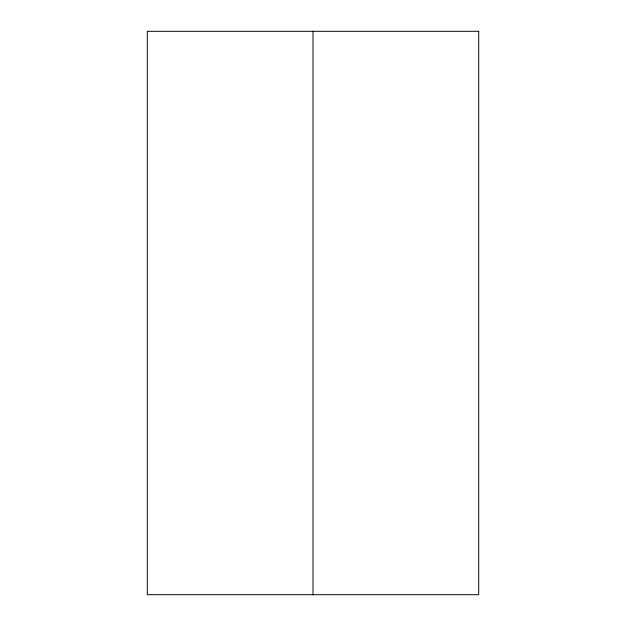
<?xml version="1.0" encoding="UTF-8"?>
<svg xmlns="http://www.w3.org/2000/svg" width="626" height="626" viewBox="0 0 626 626"><rect width="100%" height="100%" fill="white"/><g stroke="black" fill="none" stroke-linecap="round" stroke-linejoin="round"><path stroke-width="0.94" d="M313 31.3L313 594.7M478.702 31.3L147.298 31.3L147.298 594.7L478.702 594.7L478.702 31.3"/></g></svg>
